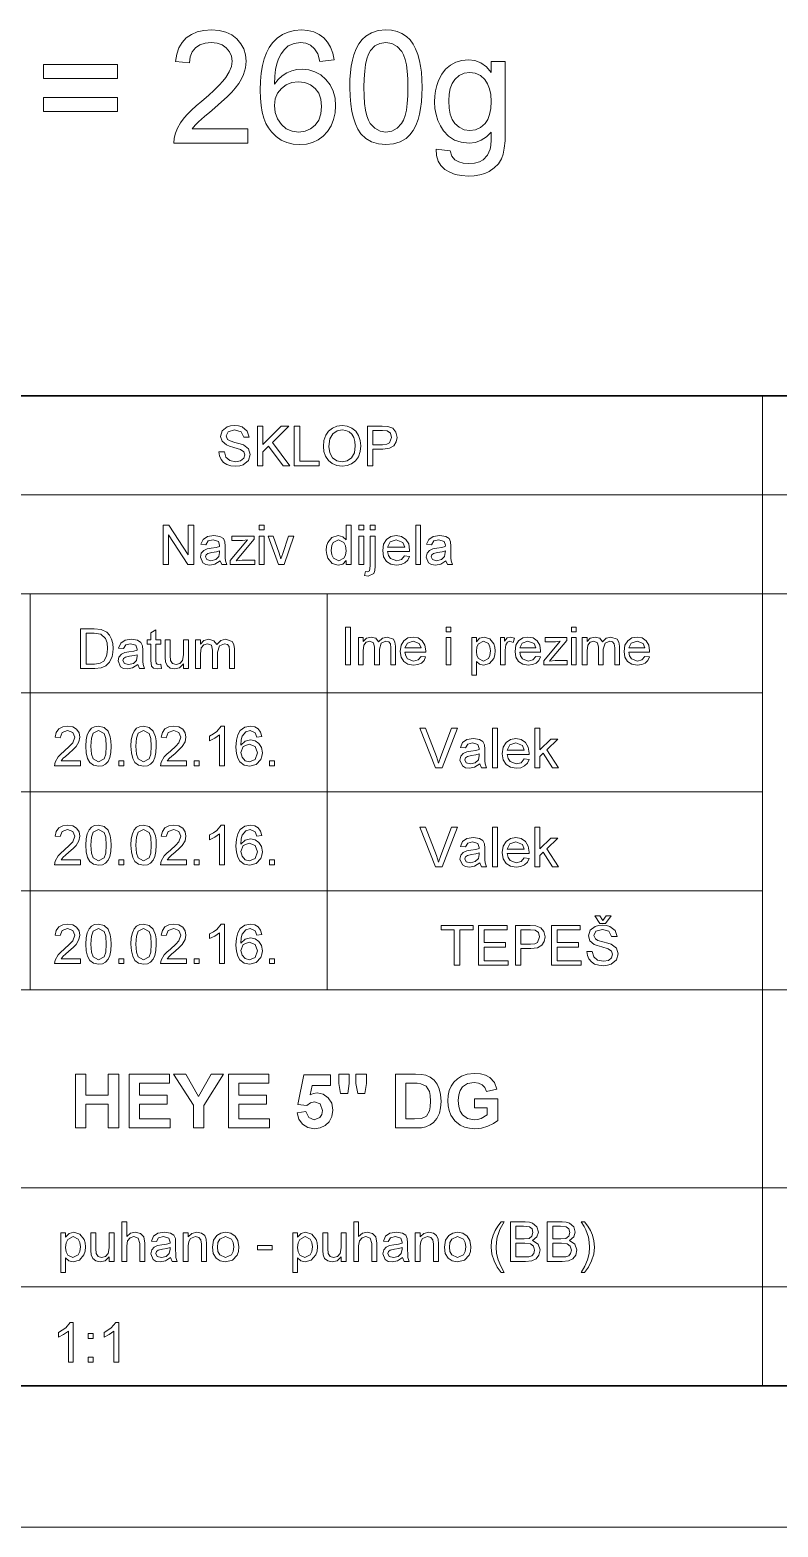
# Model space of a CAD drawing. Extents: x 0 to 297, y 0 to 420.
# Drawn here: x 234.7 to 261.2, y 0 to 52.9 of the extents above; entities that cross this region are included whole.
import ezdxf

# ---------------------------------------------------------------- set-up
doc = ezdxf.new("R2010")
doc.units = 0

msp = doc.modelspace()

# ---------------------------------------------------------------- linework, layer by layer
at = {"color": 7, "lineweight": 30}
for p, q in [((142.421, 40), (292, 40)), ((20, 5), (292, 5))]:
    msp.add_line(p, q, dxfattribs=at)
at = {"color": 7, "lineweight": 13}
for p, q in [((260.611, 40), (260.611, 5)), ((142.421, 36.5), (292, 36.5)), ((292, 33), (142.421, 33)), ((142.421, 29.5), (260.611, 29.5)), ((142.421, 26), (260.611, 26)), ((142.421, 22.5), (260.611, 22.5)), ((142.421, 19), (292, 19)), ((142.421, 12), (292, 12)), ((142.421, 8.5), (292, 8.5)), ((0, 0), (297, 0))]:
    msp.add_line(p, q, dxfattribs=at)
at = {"color": 7, "lineweight": 13, "ltscale": 0.35}
for p, q in [((234.711, 33), (234.711, 19)), ((245.211, 33), (245.211, 19))]:
    msp.add_line(p, q, dxfattribs=at)
at = {"color": 7, "lineweight": 13}
for points in [[(242.403, 49.444), (242.403, 48.944), (239.792, 48.944), (239.803, 49.122), (239.847, 49.294), (239.923, 49.476), (240.025, 49.656), (240.153, 49.832), (240.271, 49.967), (240.414, 50.11), (240.583, 50.261), (240.776, 50.421), (241.015, 50.63), (241.22, 50.818), (241.391, 50.987), (241.529, 51.136), (241.632, 51.265), (241.752, 51.461), (241.824, 51.653), (241.848, 51.841), (241.825, 52.016), (241.757, 52.172), (241.644, 52.309), (241.494, 52.415), (241.317, 52.478), (241.112, 52.499), (240.897, 52.478), (240.712, 52.414), (240.558, 52.308), (240.442, 52.164), (240.372, 51.987), (240.348, 51.777), (239.848, 51.833), (239.891, 52.088), (239.969, 52.311), (240.082, 52.501), (240.231, 52.66), (240.411, 52.784), (240.62, 52.873), (240.857, 52.926), (241.123, 52.944), (241.391, 52.924), (241.63, 52.864), (241.839, 52.765), (242.018, 52.626), (242.162, 52.458), (242.265, 52.27), (242.327, 52.064), (242.348, 51.839), (242.325, 51.602), (242.258, 51.37), (242.185, 51.213), (242.086, 51.051), (241.961, 50.884), (241.839, 50.745), (241.678, 50.584), (241.481, 50.4), (241.245, 50.193), (241.046, 50.027), (240.883, 49.89), (240.758, 49.782), (240.671, 49.703), (240.545, 49.574), (240.444, 49.444)], [(245.459, 51.888), (244.959, 51.833), (244.879, 52.097), (244.771, 52.277), (244.626, 52.401), (244.461, 52.475), (244.275, 52.499), (244.045, 52.469), (243.83, 52.378), (243.7, 52.257), (243.586, 52.104), (243.488, 51.919), (243.429, 51.751), (243.385, 51.546), (243.358, 51.304), (243.348, 51.026), (243.476, 51.19), (243.621, 51.323), (243.784, 51.425), (243.959, 51.497), (244.139, 51.54), (244.325, 51.555), (244.563, 51.532), (244.783, 51.464), (244.984, 51.351), (245.167, 51.193), (245.319, 50.999), (245.427, 50.778), (245.493, 50.531), (245.514, 50.257), (245.496, 50.012), (245.441, 49.778), (245.35, 49.557), (245.227, 49.358), (245.077, 49.192), (244.9, 49.061), (244.7, 48.965), (244.483, 48.907), (244.249, 48.888), (244.011, 48.906), (243.79, 48.96), (243.588, 49.05), (243.404, 49.175), (243.239, 49.337), (243.135, 49.477), (243.047, 49.64), (242.975, 49.828), (242.919, 50.039), (242.879, 50.274), (242.856, 50.532), (242.848, 50.814), (242.856, 51.131), (242.883, 51.421), (242.927, 51.686), (242.99, 51.925), (243.069, 52.139), (243.167, 52.327), (243.282, 52.489), (243.445, 52.653), (243.629, 52.78), (243.833, 52.871), (244.059, 52.926), (244.306, 52.944), (244.535, 52.926), (244.742, 52.874), (244.927, 52.786), (245.091, 52.663), (245.229, 52.51), (245.336, 52.329), (245.413, 52.122)], [(246.014, 50.914), (246.02, 51.186), (246.037, 51.436), (246.066, 51.666), (246.106, 51.875), (246.157, 52.062), (246.238, 52.27), (246.335, 52.449), (246.45, 52.601), (246.582, 52.725), (246.786, 52.846), (247.023, 52.919), (247.292, 52.944), (247.495, 52.93), (247.684, 52.887), (247.859, 52.815), (248.015, 52.717), (248.146, 52.593), (248.253, 52.444), (248.341, 52.271), (248.417, 52.074), (248.482, 51.854), (248.52, 51.664), (248.548, 51.445), (248.564, 51.195), (248.57, 50.914), (248.564, 50.645), (248.547, 50.396), (248.519, 50.168), (248.479, 49.96), (248.428, 49.772), (248.349, 49.565), (248.252, 49.385), (248.137, 49.233), (248.005, 49.109), (247.8, 48.986), (247.563, 48.913), (247.292, 48.888), (247.024, 48.912), (246.786, 48.984), (246.579, 49.104), (246.402, 49.272), (246.299, 49.434), (246.212, 49.62), (246.141, 49.83), (246.085, 50.065), (246.046, 50.324), (246.022, 50.607)], [(246.514, 50.916), (246.52, 50.608), (246.539, 50.338), (246.57, 50.106), (246.614, 49.911), (246.67, 49.754), (246.739, 49.634), (246.9, 49.467), (247.084, 49.366), (247.292, 49.333), (247.5, 49.366), (247.684, 49.467), (247.845, 49.636), (247.914, 49.755), (247.97, 49.913), (248.014, 50.107), (248.045, 50.339), (248.064, 50.609), (248.07, 50.916), (248.064, 51.217), (248.046, 51.481), (248.015, 51.711), (247.973, 51.904), (247.919, 52.063), (247.852, 52.185), (247.693, 52.36), (247.504, 52.464), (247.287, 52.499), (247.081, 52.469), (246.901, 52.376), (246.747, 52.222), (246.676, 52.088), (246.618, 51.92), (246.572, 51.719), (246.54, 51.484), (246.521, 51.217)], [(249.07, 48.722), (249.57, 48.666), (249.625, 48.481), (249.732, 48.354), (249.866, 48.28), (250.028, 48.236), (250.22, 48.222), (250.425, 48.236), (250.597, 48.28), (250.734, 48.354), (250.886, 48.512), (250.98, 48.723), (251, 48.855), (251.012, 49.059), (251.014, 49.333), (250.848, 49.163), (250.662, 49.041), (250.457, 48.968), (250.233, 48.944), (249.959, 48.971), (249.717, 49.051), (249.509, 49.185), (249.333, 49.372), (249.218, 49.55), (249.129, 49.742), (249.065, 49.948), (249.027, 50.167), (249.014, 50.4), (249.023, 50.602), (249.05, 50.796), (249.095, 50.982), (249.157, 51.16), (249.267, 51.375), (249.405, 51.554), (249.572, 51.699), (249.763, 51.804), (249.975, 51.867), (250.209, 51.888), (250.442, 51.86), (250.654, 51.777), (250.845, 51.638), (251.014, 51.444), (251.014, 51.833), (251.514, 51.833), (251.514, 49.339), (251.506, 49.027), (251.48, 48.763), (251.437, 48.549), (251.377, 48.384), (251.268, 48.21), (251.123, 48.062), (250.943, 47.94), (250.785, 47.869), (250.611, 47.818), (250.419, 47.787), (250.21, 47.777), (249.965, 47.792), (249.744, 47.836), (249.548, 47.909), (249.377, 48.012), (249.238, 48.145), (249.141, 48.307), (249.085, 48.5)], [(237.792, 51.222), (235.181, 51.222), (235.181, 51.722), (237.792, 51.722)], [(249.514, 50.434), (249.528, 50.18), (249.568, 49.963), (249.634, 49.782), (249.728, 49.639), (249.882, 49.5), (250.061, 49.416), (250.263, 49.388), (250.464, 49.416), (250.643, 49.499), (250.798, 49.637), (250.893, 49.78), (250.96, 49.957), (251.001, 50.17), (251.014, 50.419), (251, 50.657), (250.959, 50.865), (250.889, 51.041), (250.792, 51.186), (250.633, 51.329), (250.454, 51.415), (250.256, 51.444), (250.06, 51.416), (249.885, 51.331), (249.73, 51.189), (249.636, 51.047), (249.568, 50.873), (249.528, 50.669)], [(243.348, 50.268), (243.376, 50.026), (243.462, 49.795), (243.595, 49.596), (243.767, 49.451), (243.973, 49.362), (244.211, 49.333), (244.434, 49.36), (244.628, 49.441), (244.791, 49.577), (244.915, 49.759), (244.989, 49.981), (245.014, 50.242), (244.99, 50.492), (244.916, 50.704), (244.794, 50.878), (244.629, 51.007), (244.428, 51.085), (244.191, 51.11), (243.968, 51.085), (243.769, 51.007), (243.593, 50.878), (243.457, 50.707), (243.375, 50.504)], [(237.792, 50.055), (235.181, 50.055), (235.181, 50.555), (237.792, 50.555)], [(241.386, 38.02), (241.58, 38.02), (241.635, 37.833), (241.768, 37.715), (241.971, 37.67), (242.148, 37.704), (242.262, 37.798), (242.3, 37.919), (242.264, 38.029), (242.145, 38.109), (241.911, 38.178), (241.755, 38.223), (241.65, 38.266), (241.495, 38.396), (241.444, 38.569), (241.504, 38.767), (241.678, 38.906), (241.799, 38.942), (241.933, 38.953), (242.079, 38.941), (242.206, 38.904), (242.387, 38.76), (242.455, 38.545), (242.261, 38.545), (242.17, 38.734), (241.941, 38.798), (241.711, 38.736), (241.639, 38.586), (241.69, 38.461), (241.78, 38.411), (241.952, 38.36), (242.133, 38.312), (242.25, 38.271), (242.435, 38.129), (242.494, 37.931), (242.431, 37.722), (242.248, 37.569), (242.121, 37.528), (241.98, 37.515), (241.806, 37.529), (241.663, 37.574), (241.549, 37.648), (241.463, 37.751), (241.407, 37.878)], [(242.747, 37.534), (242.747, 38.934), (242.942, 38.934), (242.942, 38.286), (243.59, 38.934), (243.855, 38.934), (243.278, 38.357), (243.894, 37.534), (243.656, 37.534), (243.143, 38.221), (242.942, 38.02), (242.942, 37.534)], [(244.05, 37.534), (244.05, 38.934), (244.244, 38.934), (244.244, 37.69), (244.925, 37.69), (244.925, 37.534)], [(245.08, 38.215), (245.101, 38.43), (245.163, 38.61), (245.265, 38.758), (245.4, 38.866), (245.56, 38.932), (245.742, 38.953), (245.924, 38.93), (246.088, 38.861), (246.223, 38.751), (246.322, 38.605), (246.382, 38.429), (246.403, 38.232), (246.381, 38.031), (246.318, 37.853), (246.215, 37.706), (246.077, 37.6), (245.916, 37.536), (245.742, 37.515), (245.557, 37.538), (245.392, 37.609), (245.257, 37.721), (245.16, 37.868), (245.1, 38.037)], [(245.275, 38.213), (245.308, 37.987), (245.408, 37.815), (245.557, 37.706), (245.741, 37.67), (245.926, 37.707), (246.076, 37.817), (246.175, 37.994), (246.208, 38.233), (246.194, 38.393), (246.152, 38.531), (246.082, 38.644), (245.987, 38.728), (245.872, 38.78), (245.743, 38.798), (245.565, 38.764), (245.413, 38.663), (245.309, 38.483)], [(246.636, 37.534), (246.636, 38.934), (247.155, 38.934), (247.364, 38.921), (247.534, 38.856), (247.644, 38.724), (247.686, 38.536), (247.658, 38.374), (247.576, 38.239), (247.421, 38.148), (247.178, 38.117), (246.83, 38.117), (246.83, 37.534)], [(246.83, 38.273), (247.176, 38.273), (247.323, 38.29), (247.42, 38.34), (247.492, 38.53), (247.449, 38.682), (247.337, 38.766), (247.173, 38.778), (246.83, 38.778)], [(239.407, 34.035), (239.407, 35.435), (239.613, 35.435), (240.302, 34.377), (240.302, 35.435), (240.496, 35.435), (240.496, 34.035), (240.29, 34.035), (239.602, 35.092), (239.602, 34.035)], [(241.43, 34.171), (241.246, 34.05), (241.063, 34.015), (240.921, 34.035), (240.816, 34.096), (240.73, 34.303), (240.762, 34.438), (240.848, 34.536), (240.967, 34.592), (241.114, 34.618), (241.288, 34.645), (241.409, 34.676), (241.41, 34.718), (241.364, 34.856), (241.177, 34.91), (241.006, 34.871), (240.924, 34.735), (240.749, 34.754), (240.825, 34.928), (240.978, 35.03), (241.21, 35.065), (241.422, 35.034), (241.542, 34.957), (241.596, 34.839), (241.605, 34.685), (241.605, 34.468), (241.608, 34.28), (241.616, 34.17), (241.663, 34.035), (241.488, 34.035)], [(241.78, 34.035), (241.78, 34.181), (242.394, 34.91), (242.217, 34.89), (241.838, 34.89), (241.838, 35.046), (242.635, 35.046), (242.635, 34.93), (242.095, 34.29), (241.995, 34.171), (242.203, 34.19), (242.655, 34.19), (242.655, 34.035)], [(242.81, 35.26), (242.81, 35.435), (242.985, 35.435), (242.985, 35.26)], [(242.81, 34.035), (242.81, 35.046), (242.985, 35.046), (242.985, 34.035)], [(243.488, 34.035), (243.121, 35.046), (243.307, 35.046), (243.514, 34.44), (243.578, 34.236), (243.641, 34.429), (243.85, 35.046), (244.035, 35.046), (243.693, 34.035)], [(245.882, 34.035), (245.882, 34.181), (245.766, 34.057), (245.607, 34.015), (245.39, 34.081), (245.237, 34.266), (245.196, 34.394), (245.182, 34.539), (245.195, 34.683), (245.232, 34.812), (245.382, 35), (245.606, 35.065), (245.767, 35.023), (245.882, 34.913), (245.882, 35.435), (246.057, 35.435), (246.057, 34.035)], [(246.33, 35.26), (246.33, 35.435), (246.505, 35.435), (246.505, 35.26)], [(246.33, 34.035), (246.33, 35.046), (246.505, 35.046), (246.505, 34.035)], [(246.532, 33.645), (246.564, 33.795), (246.64, 33.782), (246.714, 33.816), (246.738, 33.989), (246.738, 35.046), (246.913, 35.046), (246.913, 33.981), (246.901, 33.823), (246.865, 33.721), (246.664, 33.626)], [(246.738, 35.26), (246.738, 35.435), (246.913, 35.435), (246.913, 35.26)], [(247.953, 34.346), (248.125, 34.326), (248.063, 34.195), (247.966, 34.097), (247.834, 34.036), (247.67, 34.015), (247.467, 34.049), (247.31, 34.151), (247.211, 34.314), (247.177, 34.532), (247.211, 34.757), (247.312, 34.925), (247.466, 35.03), (247.66, 35.065), (247.848, 35.031), (247.999, 34.929), (248.097, 34.765), (248.13, 34.546), (248.129, 34.501), (247.352, 34.501), (247.382, 34.36), (247.451, 34.256), (247.673, 34.171), (247.842, 34.213)], [(248.344, 34.035), (248.344, 35.435), (248.519, 35.435), (248.519, 34.035)], [(249.413, 34.171), (249.23, 34.05), (249.047, 34.015), (248.905, 34.035), (248.8, 34.096), (248.713, 34.303), (248.746, 34.438), (248.832, 34.536), (248.951, 34.592), (249.098, 34.618), (249.272, 34.645), (249.393, 34.676), (249.394, 34.718), (249.347, 34.856), (249.161, 34.91), (248.989, 34.871), (248.908, 34.735), (248.733, 34.754), (248.809, 34.928), (248.962, 35.03), (249.193, 35.065), (249.406, 35.034), (249.526, 34.957), (249.58, 34.839), (249.588, 34.685), (249.588, 34.468), (249.591, 34.28), (249.6, 34.17), (249.647, 34.035), (249.472, 34.035)], [(241.41, 34.521), (241.297, 34.49), (241.139, 34.464), (240.993, 34.433), (240.928, 34.384), (240.905, 34.312), (240.955, 34.211), (241.102, 34.171), (241.273, 34.212), (241.383, 34.319), (241.409, 34.466)], [(245.357, 34.54), (245.377, 34.378), (245.436, 34.263), (245.623, 34.171), (245.807, 34.258), (245.863, 34.369), (245.882, 34.526), (245.863, 34.698), (245.805, 34.817), (245.615, 34.91), (245.431, 34.821), (245.376, 34.706)], [(247.352, 34.657), (247.955, 34.657), (247.886, 34.823), (247.659, 34.91), (247.447, 34.841)], [(249.394, 34.521), (249.281, 34.49), (249.122, 34.464), (248.977, 34.433), (248.911, 34.384), (248.888, 34.312), (248.939, 34.211), (249.086, 34.171), (249.257, 34.212), (249.366, 34.319), (249.393, 34.466)], [(245.859, 30.497), (245.859, 31.826), (246.044, 31.826), (246.044, 30.497)], [(249.422, 31.66), (249.422, 31.826), (249.588, 31.826), (249.588, 31.66)], [(253.852, 31.66), (253.852, 31.826), (254.018, 31.826), (254.018, 31.66)], [(236.493, 30.364), (236.493, 31.764), (236.971, 31.764), (237.218, 31.744), (237.422, 31.644), (237.518, 31.537), (237.586, 31.405), (237.627, 31.249), (237.641, 31.072), (237.631, 30.922), (237.604, 30.789), (237.509, 30.585), (237.383, 30.458), (237.217, 30.388), (236.994, 30.364)], [(236.688, 30.52), (236.978, 30.52), (237.189, 30.546), (237.311, 30.62), (237.41, 30.8), (237.437, 30.926), (237.446, 31.075), (237.429, 31.273), (237.376, 31.419), (237.206, 31.58), (236.973, 31.609), (236.688, 31.609)], [(238.516, 30.5), (238.332, 30.38), (238.149, 30.345), (238.007, 30.365), (237.902, 30.426), (237.816, 30.633), (237.848, 30.768), (237.934, 30.866), (238.053, 30.922), (238.2, 30.947), (238.374, 30.974), (238.495, 31.006), (238.496, 31.048), (238.45, 31.185), (238.263, 31.239), (238.092, 31.201), (238.01, 31.064), (237.835, 31.084), (237.911, 31.257), (238.064, 31.359), (238.296, 31.395), (238.508, 31.364), (238.628, 31.286), (238.682, 31.168), (238.691, 31.015), (238.691, 30.798), (238.693, 30.61), (238.702, 30.5), (238.749, 30.364), (238.574, 30.364)], [(239.332, 30.511), (239.352, 30.36), (239.222, 30.345), (239.076, 30.374), (239.003, 30.45), (238.982, 30.649), (238.982, 31.22), (238.846, 31.22), (238.846, 31.375), (238.982, 31.375), (238.982, 31.625), (239.157, 31.728), (239.157, 31.375), (239.332, 31.375), (239.332, 31.22), (239.157, 31.22), (239.157, 30.638), (239.166, 30.545), (239.196, 30.513), (239.256, 30.5)], [(240.129, 30.364), (240.129, 30.524), (239.995, 30.39), (239.82, 30.345), (239.66, 30.379), (239.549, 30.465), (239.498, 30.592), (239.488, 30.751), (239.488, 31.375), (239.663, 31.375), (239.663, 30.822), (239.673, 30.643), (239.74, 30.539), (239.867, 30.5), (240.008, 30.54), (240.102, 30.646), (240.129, 30.841), (240.129, 31.375), (240.304, 31.375), (240.304, 30.364)], [(240.557, 30.364), (240.557, 31.375), (240.732, 31.375), (240.732, 31.223), (240.855, 31.348), (241.03, 31.395), (241.209, 31.346), (241.308, 31.211), (241.447, 31.349), (241.623, 31.395), (241.856, 31.312), (241.917, 31.206), (241.938, 31.056), (241.938, 30.364), (241.763, 30.364), (241.763, 30.994), (241.746, 31.14), (241.686, 31.212), (241.583, 31.239), (241.406, 31.169), (241.335, 30.945), (241.335, 30.364), (241.16, 30.364), (241.16, 31.014), (241.118, 31.183), (240.982, 31.239), (240.848, 31.202), (240.76, 31.092), (240.732, 30.883), (240.732, 30.364)], [(246.321, 30.497), (246.321, 31.457), (246.487, 31.457), (246.487, 31.312), (246.604, 31.431), (246.769, 31.475), (246.94, 31.429), (247.033, 31.301), (247.165, 31.432), (247.332, 31.475), (247.554, 31.396), (247.612, 31.296), (247.631, 31.154), (247.631, 30.497), (247.465, 30.497), (247.465, 31.095), (247.449, 31.233), (247.392, 31.302), (247.294, 31.328), (247.126, 31.261), (247.059, 31.048), (247.059, 30.497), (246.893, 30.497), (246.893, 31.113), (246.853, 31.274), (246.723, 31.328), (246.597, 31.292), (246.513, 31.187), (246.487, 30.989), (246.487, 30.497)], [(248.534, 30.792), (248.697, 30.774), (248.639, 30.649), (248.546, 30.556), (248.421, 30.498), (248.265, 30.479), (248.072, 30.511), (247.923, 30.607), (247.829, 30.762), (247.797, 30.969), (247.829, 31.182), (247.925, 31.342), (248.071, 31.442), (248.256, 31.475), (248.434, 31.443), (248.577, 31.346), (248.671, 31.191), (248.702, 30.983), (248.701, 30.94), (247.963, 30.94), (247.992, 30.806), (248.057, 30.707), (248.268, 30.626), (248.428, 30.666)], [(247.963, 31.088), (248.536, 31.088), (248.47, 31.246), (248.255, 31.328), (248.054, 31.262)], [(249.422, 30.497), (249.422, 31.457), (249.588, 31.457), (249.588, 30.497)], [(250.326, 30.128), (250.326, 31.457), (250.492, 31.457), (250.492, 31.31), (250.607, 31.434), (250.762, 31.475), (250.973, 31.412), (251.11, 31.235), (251.145, 31.115), (251.157, 30.984), (251.144, 30.845), (251.104, 30.72), (250.952, 30.541), (250.742, 30.479), (250.597, 30.516), (250.492, 30.612), (250.492, 30.128)], [(250.492, 30.969), (250.51, 30.817), (250.564, 30.71), (250.738, 30.626), (250.916, 30.713), (250.972, 30.823), (250.991, 30.981), (250.972, 31.133), (250.918, 31.241), (250.745, 31.328), (250.569, 31.236), (250.511, 31.123)], [(251.341, 30.497), (251.341, 31.457), (251.489, 31.457), (251.489, 31.328), (251.586, 31.447), (251.683, 31.475), (251.84, 31.43), (251.787, 31.281), (251.677, 31.328), (251.589, 31.295), (251.533, 31.204), (251.507, 31.01), (251.507, 30.497)], [(252.594, 30.792), (252.757, 30.774), (252.699, 30.649), (252.607, 30.556), (252.481, 30.498), (252.326, 30.479), (252.133, 30.511), (251.984, 30.607), (251.89, 30.762), (251.858, 30.969), (251.89, 31.182), (251.986, 31.342), (252.132, 31.442), (252.316, 31.475), (252.495, 31.443), (252.638, 31.346), (252.731, 31.191), (252.763, 30.983), (252.762, 30.94), (252.024, 30.94), (252.052, 30.806), (252.118, 30.707), (252.329, 30.626), (252.489, 30.666)], [(252.024, 31.088), (252.596, 31.088), (252.531, 31.246), (252.316, 31.328), (252.114, 31.262)], [(252.873, 30.497), (252.873, 30.636), (253.457, 31.328), (253.288, 31.309), (252.929, 31.309), (252.929, 31.457), (253.685, 31.457), (253.685, 31.347), (253.173, 30.739), (253.077, 30.626), (253.276, 30.645), (253.704, 30.645), (253.704, 30.497)], [(253.852, 30.497), (253.852, 31.457), (254.018, 31.457), (254.018, 30.497)], [(254.239, 30.497), (254.239, 31.457), (254.405, 31.457), (254.405, 31.312), (254.522, 31.431), (254.688, 31.475), (254.858, 31.429), (254.952, 31.301), (255.084, 31.432), (255.251, 31.475), (255.472, 31.396), (255.53, 31.296), (255.55, 31.154), (255.55, 30.497), (255.384, 30.497), (255.384, 31.095), (255.368, 31.233), (255.31, 31.302), (255.213, 31.328), (255.044, 31.261), (254.978, 31.048), (254.978, 30.497), (254.811, 30.497), (254.811, 31.113), (254.772, 31.274), (254.642, 31.328), (254.516, 31.292), (254.431, 31.187), (254.405, 30.989), (254.405, 30.497)], [(256.452, 30.792), (256.615, 30.774), (256.557, 30.649), (256.464, 30.556), (256.339, 30.498), (256.183, 30.479), (255.99, 30.511), (255.842, 30.607), (255.747, 30.762), (255.716, 30.969), (255.748, 31.182), (255.843, 31.342), (255.99, 31.442), (256.174, 31.475), (256.353, 31.443), (256.496, 31.346), (256.589, 31.191), (256.62, 30.983), (256.619, 30.94), (255.882, 30.94), (255.91, 30.806), (255.976, 30.707), (256.187, 30.626), (256.347, 30.666)], [(255.882, 31.088), (256.454, 31.088), (256.388, 31.246), (256.173, 31.328), (255.972, 31.262)], [(238.496, 30.85), (238.383, 30.819), (238.225, 30.793), (238.079, 30.763), (238.014, 30.714), (237.991, 30.642), (238.041, 30.541), (238.188, 30.5), (238.359, 30.542), (238.468, 30.648), (238.495, 30.796)], [(236.485, 27.099), (236.485, 26.924), (235.571, 26.924), (235.59, 27.046), (235.697, 27.234), (235.789, 27.332), (235.915, 27.441), (236.102, 27.61), (236.215, 27.736), (236.29, 27.937), (236.219, 28.101), (236.033, 28.168), (235.839, 28.101), (235.765, 27.915), (235.59, 27.935), (235.633, 28.102), (235.724, 28.224), (235.861, 28.299), (236.037, 28.324), (236.214, 28.296), (236.35, 28.212), (236.436, 28.088), (236.465, 27.937), (236.434, 27.773), (236.33, 27.603), (236.231, 27.497), (236.079, 27.361), (235.953, 27.255), (235.878, 27.189), (235.799, 27.099)], [(236.679, 27.613), (236.692, 27.837), (236.729, 28.015), (236.792, 28.151), (236.878, 28.247), (236.989, 28.304), (237.126, 28.324), (237.325, 28.279), (237.463, 28.149), (237.543, 27.942), (237.566, 27.799), (237.574, 27.613), (237.561, 27.391), (237.524, 27.214), (237.462, 27.078), (237.376, 26.981), (237.264, 26.923), (237.126, 26.904), (236.949, 26.938), (236.815, 27.038), (236.74, 27.184), (236.694, 27.375)], [(236.854, 27.614), (236.874, 27.33), (236.933, 27.165), (237.126, 27.06), (237.32, 27.166), (237.379, 27.331), (237.399, 27.614), (237.38, 27.892), (237.322, 28.058), (237.125, 28.168), (236.936, 28.071), (236.875, 27.895)], [(238.274, 27.613), (238.286, 27.837), (238.324, 28.015), (238.386, 28.151), (238.472, 28.247), (238.584, 28.304), (238.721, 28.324), (238.919, 28.279), (239.057, 28.149), (239.137, 27.942), (239.16, 27.799), (239.168, 27.613), (239.156, 27.391), (239.119, 27.214), (239.057, 27.078), (238.97, 26.981), (238.859, 26.923), (238.721, 26.904), (238.544, 26.938), (238.409, 27.038), (238.334, 27.184), (238.289, 27.375)], [(238.449, 27.614), (238.468, 27.33), (238.527, 27.165), (238.721, 27.06), (238.915, 27.166), (238.973, 27.331), (238.993, 27.614), (238.974, 27.892), (238.917, 28.058), (238.719, 28.168), (238.53, 28.071), (238.469, 27.895)], [(240.237, 27.099), (240.237, 26.924), (239.324, 26.924), (239.343, 27.046), (239.45, 27.234), (239.541, 27.332), (239.668, 27.441), (239.855, 27.61), (239.968, 27.736), (240.043, 27.937), (239.972, 28.101), (239.786, 28.168), (239.592, 28.101), (239.518, 27.915), (239.343, 27.935), (239.386, 28.102), (239.477, 28.224), (239.613, 28.299), (239.789, 28.324), (239.967, 28.296), (240.103, 28.212), (240.189, 28.088), (240.218, 27.937), (240.187, 27.773), (240.083, 27.603), (239.984, 27.497), (239.832, 27.361), (239.706, 27.255), (239.631, 27.189), (239.552, 27.099)], [(241.579, 26.924), (241.404, 26.924), (241.404, 28.015), (241.238, 27.897), (241.054, 27.808), (241.054, 27.974), (241.192, 28.048), (241.311, 28.137), (241.466, 28.324), (241.579, 28.324)], [(242.901, 27.954), (242.726, 27.935), (242.661, 28.09), (242.487, 28.168), (242.331, 28.125), (242.212, 27.965), (242.176, 27.834), (242.162, 27.652), (242.315, 27.792), (242.505, 27.837), (242.665, 27.806), (242.799, 27.711), (242.89, 27.566), (242.921, 27.383), (242.906, 27.256), (242.863, 27.138), (242.706, 26.964), (242.478, 26.904), (242.281, 26.943), (242.124, 27.061), (242.048, 27.188), (242.003, 27.361), (241.987, 27.578), (242.004, 27.822), (242.055, 28.018), (242.14, 28.164), (242.296, 28.284), (242.498, 28.324), (242.65, 28.299), (242.773, 28.225), (242.859, 28.109)], [(249.051, 26.853), (248.488, 28.253), (248.696, 28.253), (249.076, 27.245), (249.153, 27.018), (249.229, 27.245), (249.61, 28.253), (249.819, 28.253), (249.277, 26.853)], [(251.058, 26.853), (251.058, 28.253), (251.233, 28.253), (251.233, 26.853)], [(252.556, 26.853), (252.556, 28.253), (252.731, 28.253), (252.731, 27.481), (253.128, 27.864), (253.372, 27.864), (252.981, 27.487), (253.392, 26.853), (253.187, 26.853), (252.855, 27.365), (252.731, 27.246), (252.731, 26.853)], [(242.162, 27.387), (242.202, 27.221), (242.309, 27.101), (242.465, 27.06), (242.668, 27.145), (242.746, 27.378), (242.669, 27.6), (242.458, 27.682), (242.248, 27.6)], [(250.611, 26.989), (250.427, 26.869), (250.245, 26.834), (250.103, 26.854), (249.998, 26.915), (249.911, 27.122), (249.944, 27.257), (250.029, 27.354), (250.148, 27.411), (250.295, 27.436), (250.469, 27.463), (250.591, 27.495), (250.592, 27.536), (250.545, 27.674), (250.358, 27.728), (250.187, 27.689), (250.106, 27.553), (249.931, 27.572), (250.006, 27.746), (250.159, 27.848), (250.391, 27.884), (250.603, 27.853), (250.724, 27.775), (250.778, 27.657), (250.786, 27.504), (250.786, 27.287), (250.789, 27.098), (250.798, 26.989), (250.844, 26.853), (250.669, 26.853)], [(252.184, 27.164), (252.356, 27.145), (252.295, 27.013), (252.197, 26.915), (252.065, 26.854), (251.901, 26.834), (251.698, 26.868), (251.541, 26.969), (251.442, 27.132), (251.408, 27.35), (251.442, 27.575), (251.543, 27.744), (251.697, 27.849), (251.891, 27.884), (252.079, 27.85), (252.23, 27.747), (252.328, 27.584), (252.361, 27.365), (252.36, 27.32), (251.583, 27.32), (251.613, 27.178), (251.682, 27.074), (251.904, 26.989), (252.073, 27.031)], [(251.583, 27.475), (252.186, 27.475), (252.117, 27.642), (251.89, 27.728), (251.678, 27.659)], [(237.846, 26.924), (237.846, 27.099), (238.021, 27.099), (238.021, 26.924)], [(240.51, 26.924), (240.51, 27.099), (240.685, 27.099), (240.685, 26.924)], [(243.174, 26.924), (243.174, 27.099), (243.349, 27.099), (243.349, 26.924)], [(250.592, 27.339), (250.478, 27.308), (250.32, 27.282), (250.175, 27.252), (250.109, 27.202), (250.086, 27.13), (250.136, 27.03), (250.284, 26.989), (250.454, 27.031), (250.564, 27.137), (250.591, 27.285)], [(236.485, 23.599), (236.485, 23.424), (235.571, 23.424), (235.59, 23.546), (235.697, 23.734), (235.789, 23.832), (235.915, 23.941), (236.102, 24.11), (236.215, 24.236), (236.29, 24.437), (236.219, 24.601), (236.033, 24.668), (235.839, 24.601), (235.765, 24.415), (235.59, 24.435), (235.633, 24.602), (235.724, 24.724), (235.861, 24.799), (236.037, 24.824), (236.214, 24.796), (236.35, 24.712), (236.436, 24.588), (236.465, 24.437), (236.434, 24.273), (236.33, 24.103), (236.231, 23.997), (236.079, 23.861), (235.953, 23.755), (235.878, 23.689), (235.799, 23.599)], [(236.679, 24.113), (236.692, 24.337), (236.729, 24.515), (236.792, 24.651), (236.878, 24.747), (236.989, 24.804), (237.126, 24.824), (237.325, 24.779), (237.463, 24.649), (237.543, 24.442), (237.566, 24.299), (237.574, 24.113), (237.561, 23.891), (237.524, 23.714), (237.462, 23.578), (237.376, 23.481), (237.264, 23.423), (237.126, 23.404), (236.949, 23.438), (236.815, 23.538), (236.74, 23.684), (236.694, 23.875)], [(236.854, 24.114), (236.874, 23.83), (236.933, 23.665), (237.126, 23.56), (237.32, 23.666), (237.379, 23.831), (237.399, 24.114), (237.38, 24.392), (237.322, 24.558), (237.125, 24.668), (236.936, 24.571), (236.875, 24.395)], [(238.274, 24.113), (238.286, 24.337), (238.324, 24.515), (238.386, 24.651), (238.472, 24.747), (238.584, 24.804), (238.721, 24.824), (238.919, 24.779), (239.057, 24.649), (239.137, 24.442), (239.16, 24.299), (239.168, 24.113), (239.156, 23.891), (239.119, 23.714), (239.057, 23.578), (238.97, 23.481), (238.859, 23.423), (238.721, 23.404), (238.544, 23.438), (238.409, 23.538), (238.334, 23.684), (238.289, 23.875)], [(238.449, 24.114), (238.468, 23.83), (238.527, 23.665), (238.721, 23.56), (238.915, 23.666), (238.973, 23.831), (238.993, 24.114), (238.974, 24.392), (238.917, 24.558), (238.719, 24.668), (238.53, 24.571), (238.469, 24.395)], [(240.237, 23.599), (240.237, 23.424), (239.324, 23.424), (239.343, 23.546), (239.45, 23.734), (239.541, 23.832), (239.668, 23.941), (239.855, 24.11), (239.968, 24.236), (240.043, 24.437), (239.972, 24.601), (239.786, 24.668), (239.592, 24.601), (239.518, 24.415), (239.343, 24.435), (239.386, 24.602), (239.477, 24.724), (239.613, 24.799), (239.789, 24.824), (239.967, 24.796), (240.103, 24.712), (240.189, 24.588), (240.218, 24.437), (240.187, 24.273), (240.083, 24.103), (239.984, 23.997), (239.832, 23.861), (239.706, 23.755), (239.631, 23.689), (239.552, 23.599)], [(241.579, 23.424), (241.404, 23.424), (241.404, 24.515), (241.238, 24.397), (241.054, 24.308), (241.054, 24.474), (241.192, 24.548), (241.311, 24.637), (241.466, 24.824), (241.579, 24.824)], [(242.901, 24.454), (242.726, 24.435), (242.661, 24.59), (242.487, 24.668), (242.331, 24.625), (242.212, 24.465), (242.176, 24.334), (242.162, 24.152), (242.315, 24.292), (242.505, 24.337), (242.665, 24.306), (242.799, 24.211), (242.89, 24.066), (242.921, 23.883), (242.906, 23.756), (242.863, 23.638), (242.706, 23.464), (242.478, 23.404), (242.281, 23.443), (242.124, 23.561), (242.048, 23.688), (242.003, 23.861), (241.987, 24.078), (242.004, 24.322), (242.055, 24.518), (242.14, 24.664), (242.296, 24.784), (242.498, 24.824), (242.65, 24.799), (242.773, 24.725), (242.859, 24.609)], [(249.051, 23.353), (248.488, 24.753), (248.696, 24.753), (249.076, 23.745), (249.153, 23.518), (249.229, 23.745), (249.61, 24.753), (249.819, 24.753), (249.277, 23.353)], [(250.611, 23.489), (250.427, 23.369), (250.245, 23.334), (250.103, 23.354), (249.998, 23.415), (249.911, 23.622), (249.944, 23.757), (250.029, 23.854), (250.148, 23.911), (250.295, 23.936), (250.469, 23.963), (250.591, 23.995), (250.592, 24.036), (250.545, 24.174), (250.358, 24.228), (250.187, 24.189), (250.106, 24.053), (249.931, 24.072), (250.006, 24.246), (250.159, 24.348), (250.391, 24.384), (250.603, 24.353), (250.724, 24.275), (250.778, 24.157), (250.786, 24.004), (250.786, 23.787), (250.789, 23.598), (250.798, 23.489), (250.844, 23.353), (250.669, 23.353)], [(251.058, 23.353), (251.058, 24.753), (251.233, 24.753), (251.233, 23.353)], [(252.184, 23.664), (252.356, 23.645), (252.295, 23.513), (252.197, 23.415), (252.065, 23.354), (251.901, 23.334), (251.698, 23.368), (251.541, 23.469), (251.442, 23.632), (251.408, 23.85), (251.442, 24.075), (251.543, 24.244), (251.697, 24.349), (251.891, 24.384), (252.079, 24.35), (252.23, 24.247), (252.328, 24.084), (252.361, 23.865), (252.36, 23.82), (251.583, 23.82), (251.613, 23.678), (251.682, 23.574), (251.904, 23.489), (252.073, 23.531)], [(252.556, 23.353), (252.556, 24.753), (252.731, 24.753), (252.731, 23.981), (253.128, 24.364), (253.372, 24.364), (252.981, 23.987), (253.392, 23.353), (253.187, 23.353), (252.855, 23.865), (252.731, 23.746), (252.731, 23.353)], [(242.162, 23.887), (242.202, 23.721), (242.309, 23.601), (242.465, 23.56), (242.668, 23.645), (242.746, 23.878), (242.669, 24.1), (242.458, 24.182), (242.248, 24.1)], [(250.592, 23.839), (250.478, 23.808), (250.32, 23.782), (250.175, 23.752), (250.109, 23.702), (250.086, 23.63), (250.136, 23.53), (250.284, 23.489), (250.454, 23.531), (250.564, 23.637), (250.591, 23.785)], [(251.583, 23.975), (252.186, 23.975), (252.117, 24.142), (251.89, 24.228), (251.678, 24.159)], [(237.846, 23.424), (237.846, 23.599), (238.021, 23.599), (238.021, 23.424)], [(240.51, 23.424), (240.51, 23.599), (240.685, 23.599), (240.685, 23.424)], [(243.174, 23.424), (243.174, 23.599), (243.349, 23.599), (243.349, 23.424)], [(236.485, 20.099), (236.485, 19.924), (235.571, 19.924), (235.59, 20.046), (235.697, 20.234), (235.789, 20.332), (235.915, 20.441), (236.102, 20.61), (236.215, 20.736), (236.29, 20.937), (236.219, 21.101), (236.033, 21.168), (235.839, 21.101), (235.765, 20.915), (235.59, 20.935), (235.633, 21.102), (235.724, 21.224), (235.861, 21.299), (236.037, 21.324), (236.214, 21.296), (236.35, 21.212), (236.436, 21.088), (236.465, 20.937), (236.434, 20.773), (236.33, 20.603), (236.231, 20.497), (236.079, 20.361), (235.953, 20.255), (235.878, 20.189), (235.799, 20.099)], [(236.679, 20.613), (236.692, 20.837), (236.729, 21.015), (236.792, 21.151), (236.878, 21.247), (236.989, 21.304), (237.126, 21.324), (237.325, 21.279), (237.463, 21.149), (237.543, 20.942), (237.566, 20.799), (237.574, 20.613), (237.561, 20.391), (237.524, 20.214), (237.462, 20.078), (237.376, 19.981), (237.264, 19.923), (237.126, 19.904), (236.949, 19.938), (236.815, 20.038), (236.74, 20.184), (236.694, 20.375)], [(238.274, 20.613), (238.286, 20.837), (238.324, 21.015), (238.386, 21.151), (238.472, 21.247), (238.584, 21.304), (238.721, 21.324), (238.919, 21.279), (239.057, 21.149), (239.137, 20.942), (239.16, 20.799), (239.168, 20.613), (239.156, 20.391), (239.119, 20.214), (239.057, 20.078), (238.97, 19.981), (238.859, 19.923), (238.721, 19.904), (238.544, 19.938), (238.409, 20.038), (238.334, 20.184), (238.289, 20.375)], [(240.237, 20.099), (240.237, 19.924), (239.324, 19.924), (239.343, 20.046), (239.45, 20.234), (239.541, 20.332), (239.668, 20.441), (239.855, 20.61), (239.968, 20.736), (240.043, 20.937), (239.972, 21.101), (239.786, 21.168), (239.592, 21.101), (239.518, 20.915), (239.343, 20.935), (239.386, 21.102), (239.477, 21.224), (239.613, 21.299), (239.789, 21.324), (239.967, 21.296), (240.103, 21.212), (240.189, 21.088), (240.218, 20.937), (240.187, 20.773), (240.083, 20.603), (239.984, 20.497), (239.832, 20.361), (239.706, 20.255), (239.631, 20.189), (239.552, 20.099)], [(241.579, 19.924), (241.404, 19.924), (241.404, 21.015), (241.238, 20.897), (241.054, 20.808), (241.054, 20.974), (241.192, 21.048), (241.311, 21.137), (241.466, 21.324), (241.579, 21.324)], [(242.901, 20.954), (242.726, 20.935), (242.661, 21.09), (242.487, 21.168), (242.331, 21.125), (242.212, 20.965), (242.176, 20.834), (242.162, 20.652), (242.315, 20.792), (242.505, 20.837), (242.665, 20.806), (242.799, 20.711), (242.89, 20.566), (242.921, 20.383), (242.906, 20.256), (242.863, 20.138), (242.706, 19.964), (242.478, 19.904), (242.281, 19.943), (242.124, 20.061), (242.048, 20.188), (242.003, 20.361), (241.987, 20.578), (242.004, 20.822), (242.055, 21.018), (242.14, 21.164), (242.296, 21.284), (242.498, 21.324), (242.65, 21.299), (242.773, 21.225), (242.859, 21.109)], [(249.711, 19.871), (249.711, 21.116), (249.245, 21.116), (249.245, 21.271), (250.373, 21.271), (250.373, 21.116), (249.906, 21.116), (249.906, 19.871)], [(250.567, 19.871), (250.567, 21.271), (251.578, 21.271), (251.578, 21.116), (250.761, 21.116), (250.761, 20.668), (251.52, 20.668), (251.52, 20.513), (250.761, 20.513), (250.761, 20.027), (251.617, 20.027), (251.617, 19.871)], [(251.87, 19.871), (251.87, 21.271), (252.389, 21.271), (252.598, 21.258), (252.768, 21.194), (252.878, 21.061), (252.92, 20.873), (252.892, 20.711), (252.81, 20.576), (252.655, 20.485), (252.412, 20.455), (252.064, 20.455), (252.064, 19.871)], [(253.153, 19.871), (253.153, 21.271), (254.164, 21.271), (254.164, 21.116), (253.348, 21.116), (253.348, 20.668), (254.106, 20.668), (254.106, 20.513), (253.348, 20.513), (253.348, 20.027), (254.203, 20.027), (254.203, 19.871)], [(254.398, 20.357), (254.592, 20.357), (254.647, 20.17), (254.78, 20.052), (254.983, 20.007), (255.16, 20.041), (255.274, 20.135), (255.311, 20.256), (255.275, 20.366), (255.157, 20.446), (254.923, 20.515), (254.767, 20.561), (254.662, 20.603), (254.507, 20.733), (254.456, 20.906), (254.516, 21.104), (254.69, 21.243), (254.811, 21.279), (254.945, 21.291), (255.09, 21.278), (255.217, 21.242), (255.399, 21.098), (255.467, 20.882), (255.273, 20.882), (255.182, 21.071), (254.952, 21.135), (254.722, 21.073), (254.65, 20.923), (254.701, 20.798), (254.792, 20.748), (254.964, 20.697), (255.144, 20.649), (255.262, 20.608), (255.446, 20.466), (255.506, 20.268), (255.442, 20.059), (255.259, 19.906), (255.133, 19.865), (254.991, 19.852), (254.818, 19.867), (254.674, 19.911), (254.561, 19.985), (254.474, 20.089), (254.419, 20.215)], [(254.961, 21.446), (255.088, 21.621), (255.263, 21.621), (255.059, 21.349), (254.864, 21.349), (254.679, 21.621), (254.854, 21.621)], [(236.854, 20.614), (236.874, 20.33), (236.933, 20.165), (237.126, 20.06), (237.32, 20.166), (237.379, 20.331), (237.399, 20.614), (237.38, 20.892), (237.322, 21.058), (237.125, 21.168), (236.936, 21.071), (236.875, 20.895)], [(238.449, 20.614), (238.468, 20.33), (238.527, 20.165), (238.721, 20.06), (238.915, 20.166), (238.973, 20.331), (238.993, 20.614), (238.974, 20.892), (238.917, 21.058), (238.719, 21.168), (238.53, 21.071), (238.469, 20.895)], [(242.162, 20.387), (242.202, 20.221), (242.309, 20.101), (242.465, 20.06), (242.668, 20.145), (242.746, 20.378), (242.669, 20.6), (242.458, 20.682), (242.248, 20.6)], [(252.064, 20.61), (252.41, 20.61), (252.556, 20.627), (252.653, 20.678), (252.725, 20.868), (252.683, 21.02), (252.571, 21.103), (252.406, 21.116), (252.064, 21.116)], [(237.846, 19.924), (237.846, 20.099), (238.021, 20.099), (238.021, 19.924)], [(240.51, 19.924), (240.51, 20.099), (240.685, 20.099), (240.685, 19.924)], [(243.174, 19.924), (243.174, 20.099), (243.349, 20.099), (243.349, 19.924)], [(236.31, 14.114), (236.31, 16.014), (236.68, 16.014), (236.68, 15.276), (237.471, 15.276), (237.471, 16.014), (237.841, 16.014), (237.841, 14.114), (237.471, 14.114), (237.471, 14.959), (236.68, 14.959), (236.68, 14.114)], [(238.21, 14.114), (238.21, 16.014), (239.635, 16.014), (239.635, 15.698), (238.579, 15.698), (238.579, 15.276), (239.556, 15.276), (239.556, 14.959), (238.579, 14.959), (238.579, 14.431), (239.661, 14.431), (239.661, 14.114)], [(240.48, 14.114), (240.48, 14.914), (239.78, 16.014), (240.213, 16.014), (240.664, 15.232), (241.116, 16.014), (241.548, 16.014), (240.849, 14.911), (240.849, 14.114)], [(241.72, 14.114), (241.72, 16.014), (243.145, 16.014), (243.145, 15.698), (242.089, 15.698), (242.089, 15.276), (243.066, 15.276), (243.066, 14.959), (242.089, 14.959), (242.089, 14.431), (243.171, 14.431), (243.171, 14.114)], [(244.148, 14.654), (244.464, 14.695), (244.563, 14.483), (244.752, 14.405), (244.96, 14.486), (245.024, 14.588), (245.045, 14.731), (244.968, 14.961), (244.769, 15.038), (244.624, 15.005), (244.494, 14.906), (244.174, 14.947), (244.385, 15.988), (245.335, 15.988), (245.335, 15.619), (244.684, 15.619), (244.613, 15.287), (244.733, 15.338), (244.854, 15.355), (245.071, 15.312), (245.251, 15.183), (245.374, 14.987), (245.414, 14.739), (245.381, 14.523), (245.279, 14.332), (245.141, 14.196), (244.971, 14.115), (244.769, 14.088), (244.533, 14.126), (244.344, 14.242), (244.213, 14.422)], [(245.689, 15.328), (245.625, 15.688), (245.625, 16.014), (245.995, 16.014), (245.995, 15.688), (245.939, 15.328)], [(246.296, 15.328), (246.232, 15.688), (246.232, 16.014), (246.602, 16.014), (246.602, 15.688), (246.546, 15.328)], [(247.631, 16.014), (248.34, 16.014), (248.551, 16.005), (248.705, 15.978), (248.862, 15.91), (248.994, 15.803), (249.1, 15.663), (249.178, 15.495), (249.225, 15.292), (249.241, 15.046), (249.226, 14.828), (249.182, 14.642), (249.094, 14.454), (248.976, 14.306), (248.858, 14.22), (248.704, 14.154), (248.554, 14.124), (248.36, 14.114), (247.631, 14.114)], [(250.428, 14.827), (250.428, 15.144), (251.246, 15.144), (251.246, 14.372), (251.099, 14.266), (250.899, 14.174), (250.67, 14.109), (250.438, 14.088), (250.248, 14.102), (250.076, 14.143), (249.921, 14.212), (249.727, 14.363), (249.589, 14.568), (249.527, 14.726), (249.49, 14.894), (249.478, 15.071), (249.492, 15.26), (249.533, 15.435), (249.602, 15.595), (249.697, 15.736), (249.818, 15.853), (249.964, 15.947), (250.168, 16.017), (250.416, 16.041), (250.633, 16.024), (250.816, 15.975), (250.965, 15.894), (251.128, 15.718), (251.22, 15.487), (250.85, 15.407), (250.791, 15.539), (250.695, 15.639), (250.567, 15.703), (250.411, 15.724), (250.179, 15.684), (250, 15.564), (249.915, 15.439), (249.865, 15.28), (249.848, 15.087), (249.865, 14.878), (249.917, 14.708), (250.003, 14.575), (250.183, 14.447), (250.411, 14.405), (250.536, 14.417), (250.661, 14.454), (250.877, 14.575), (250.877, 14.827)], [(248, 15.698), (248, 14.431), (248.307, 14.431), (248.556, 14.449), (248.722, 14.529), (248.83, 14.714), (248.861, 14.865), (248.871, 15.064), (248.861, 15.26), (248.83, 15.404), (248.713, 15.589), (248.523, 15.68), (248.395, 15.693), (248.185, 15.698)], [(237.947, 9.395), (237.947, 10.795), (238.122, 10.795), (238.122, 10.279), (238.255, 10.389), (238.419, 10.426), (238.611, 10.381), (238.728, 10.259), (238.763, 10.034), (238.763, 9.395), (238.588, 9.395), (238.588, 10.028), (238.534, 10.212), (238.381, 10.27), (238.242, 10.231), (238.149, 10.125), (238.122, 9.941), (238.122, 9.395)], [(246.152, 9.395), (246.152, 10.795), (246.327, 10.795), (246.327, 10.279), (246.46, 10.389), (246.625, 10.426), (246.817, 10.381), (246.934, 10.259), (246.969, 10.034), (246.969, 9.395), (246.794, 9.395), (246.794, 10.028), (246.74, 10.212), (246.587, 10.27), (246.448, 10.231), (246.355, 10.125), (246.327, 9.941), (246.327, 9.395)], [(251.363, 9.006), (251.228, 9.196), (251.115, 9.416), (251.039, 9.654), (251.013, 9.901), (251.032, 10.118), (251.089, 10.326), (251.159, 10.483), (251.25, 10.639), (251.363, 10.795), (251.48, 10.795), (251.382, 10.629), (251.324, 10.518), (251.271, 10.387), (251.23, 10.251), (251.199, 10.076), (251.188, 9.901), (251.206, 9.677), (251.261, 9.453), (251.352, 9.229), (251.48, 9.006)], [(251.694, 9.395), (251.694, 10.795), (252.22, 10.795), (252.365, 10.784), (252.478, 10.752), (252.63, 10.62), (252.685, 10.433), (252.634, 10.263), (252.478, 10.134), (252.675, 10.008), (252.744, 9.798), (252.702, 9.616), (252.601, 9.487), (252.448, 9.418), (252.224, 9.395)], [(251.888, 10.192), (252.182, 10.192), (252.353, 10.21), (252.456, 10.283), (252.491, 10.412), (252.459, 10.542), (252.366, 10.619), (252.16, 10.639), (251.888, 10.639)], [(252.997, 9.395), (252.997, 10.795), (253.523, 10.795), (253.668, 10.784), (253.781, 10.752), (253.933, 10.62), (253.988, 10.433), (253.937, 10.263), (253.781, 10.134), (253.978, 10.008), (254.047, 9.798), (254.005, 9.616), (253.903, 9.487), (253.751, 9.418), (253.527, 9.395)], [(253.191, 10.192), (253.484, 10.192), (253.656, 10.21), (253.759, 10.283), (253.794, 10.412), (253.761, 10.542), (253.669, 10.619), (253.462, 10.639), (253.191, 10.639)], [(254.319, 9.006), (254.202, 9.006), (254.33, 9.229), (254.421, 9.453), (254.476, 9.677), (254.494, 9.901), (254.483, 10.075), (254.452, 10.248), (254.412, 10.385), (254.359, 10.516), (254.301, 10.627), (254.202, 10.795), (254.319, 10.795), (254.432, 10.639), (254.523, 10.483), (254.593, 10.326), (254.65, 10.118), (254.669, 9.901), (254.643, 9.654), (254.567, 9.416), (254.454, 9.196)], [(235.788, 9.006), (235.788, 10.406), (235.963, 10.406), (235.963, 10.251), (236.084, 10.382), (236.248, 10.426), (236.469, 10.359), (236.614, 10.172), (236.651, 10.046), (236.663, 9.908), (236.649, 9.762), (236.608, 9.63), (236.448, 9.441), (236.226, 9.376), (236.074, 9.415), (235.963, 9.516), (235.963, 9.006)], [(235.963, 9.892), (235.982, 9.732), (236.039, 9.619), (236.222, 9.531), (236.41, 9.622), (236.469, 9.739), (236.488, 9.905), (236.469, 10.065), (236.412, 10.179), (236.23, 10.27), (236.044, 10.173), (235.983, 10.055)], [(237.499, 9.395), (237.499, 9.554), (237.365, 9.42), (237.19, 9.376), (237.03, 9.41), (236.919, 9.496), (236.868, 9.622), (236.858, 9.782), (236.858, 10.406), (237.033, 10.406), (237.033, 9.853), (237.043, 9.674), (237.11, 9.569), (237.237, 9.531), (237.378, 9.57), (237.472, 9.676), (237.499, 9.871), (237.499, 10.406), (237.674, 10.406), (237.674, 9.395)], [(239.677, 9.531), (239.493, 9.411), (239.311, 9.376), (239.169, 9.396), (239.064, 9.456), (238.977, 9.664), (239.01, 9.798), (239.095, 9.896), (239.214, 9.952), (239.361, 9.978), (239.536, 10.005), (239.657, 10.037), (239.658, 10.078), (239.611, 10.216), (239.424, 10.27), (239.253, 10.231), (239.172, 10.095), (238.997, 10.114), (239.072, 10.288), (239.225, 10.39), (239.457, 10.426), (239.669, 10.395), (239.79, 10.317), (239.844, 10.199), (239.852, 10.046), (239.852, 9.829), (239.855, 9.64), (239.864, 9.531), (239.91, 9.395), (239.735, 9.395)], [(240.124, 9.395), (240.124, 10.406), (240.299, 10.406), (240.299, 10.263), (240.43, 10.385), (240.609, 10.426), (240.77, 10.393), (240.881, 10.307), (240.932, 10.181), (240.941, 10.015), (240.941, 9.395), (240.766, 9.395), (240.766, 10.003), (240.747, 10.158), (240.677, 10.239), (240.561, 10.27), (240.377, 10.201), (240.319, 10.102), (240.299, 9.941), (240.299, 9.395)], [(241.155, 9.901), (241.193, 10.143), (241.309, 10.314), (241.451, 10.398), (241.622, 10.426), (241.809, 10.392), (241.958, 10.29), (242.056, 10.128), (242.088, 9.915), (242.074, 9.741), (242.03, 9.61), (241.863, 9.437), (241.622, 9.376), (241.433, 9.409), (241.284, 9.511), (241.187, 9.676)], [(241.33, 9.901), (241.351, 9.739), (241.413, 9.623), (241.622, 9.531), (241.83, 9.624), (241.892, 9.741), (241.913, 9.906), (241.892, 10.064), (241.83, 10.178), (241.622, 10.27), (241.413, 10.178), (241.351, 10.063)], [(243.994, 9.006), (243.994, 10.406), (244.169, 10.406), (244.169, 10.251), (244.29, 10.382), (244.453, 10.426), (244.675, 10.359), (244.82, 10.172), (244.857, 10.046), (244.869, 9.908), (244.855, 9.762), (244.814, 9.63), (244.653, 9.441), (244.432, 9.376), (244.28, 9.415), (244.169, 9.516), (244.169, 9.006)], [(244.169, 9.892), (244.188, 9.732), (244.245, 9.619), (244.428, 9.531), (244.616, 9.622), (244.674, 9.739), (244.694, 9.905), (244.675, 10.065), (244.618, 10.179), (244.436, 10.27), (244.25, 10.173), (244.189, 10.055)], [(245.705, 9.395), (245.705, 9.554), (245.571, 9.42), (245.396, 9.376), (245.235, 9.41), (245.124, 9.496), (245.073, 9.622), (245.063, 9.782), (245.063, 10.406), (245.238, 10.406), (245.238, 9.853), (245.249, 9.674), (245.316, 9.569), (245.442, 9.531), (245.584, 9.57), (245.677, 9.676), (245.705, 9.871), (245.705, 10.406), (245.88, 10.406), (245.88, 9.395)], [(247.883, 9.531), (247.699, 9.411), (247.516, 9.376), (247.374, 9.396), (247.269, 9.456), (247.183, 9.664), (247.215, 9.798), (247.301, 9.896), (247.42, 9.952), (247.567, 9.978), (247.741, 10.005), (247.862, 10.037), (247.863, 10.078), (247.817, 10.216), (247.63, 10.27), (247.459, 10.231), (247.377, 10.095), (247.202, 10.114), (247.278, 10.288), (247.431, 10.39), (247.663, 10.426), (247.875, 10.395), (247.995, 10.317), (248.049, 10.199), (248.058, 10.046), (248.058, 9.829), (248.061, 9.64), (248.069, 9.531), (248.116, 9.395), (247.941, 9.395)], [(248.33, 9.395), (248.33, 10.406), (248.505, 10.406), (248.505, 10.263), (248.636, 10.385), (248.814, 10.426), (248.976, 10.393), (249.086, 10.307), (249.137, 10.181), (249.147, 10.015), (249.147, 9.395), (248.972, 9.395), (248.972, 10.003), (248.952, 10.158), (248.883, 10.239), (248.766, 10.27), (248.582, 10.201), (248.524, 10.102), (248.505, 9.941), (248.505, 9.395)], [(249.36, 9.901), (249.399, 10.143), (249.514, 10.314), (249.657, 10.398), (249.828, 10.426), (250.014, 10.392), (250.163, 10.29), (250.261, 10.128), (250.294, 9.915), (250.279, 9.741), (250.236, 9.61), (250.068, 9.437), (249.828, 9.376), (249.638, 9.409), (249.489, 9.511), (249.393, 9.676)], [(249.535, 9.901), (249.556, 9.739), (249.619, 9.623), (249.828, 9.531), (250.036, 9.624), (250.098, 9.741), (250.119, 9.906), (250.098, 10.064), (250.035, 10.178), (249.828, 10.27), (249.619, 10.178), (249.556, 10.063)], [(239.658, 9.881), (239.544, 9.85), (239.386, 9.824), (239.241, 9.794), (239.175, 9.744), (239.152, 9.672), (239.202, 9.571), (239.35, 9.531), (239.52, 9.573), (239.63, 9.679), (239.657, 9.827)], [(242.749, 9.803), (242.749, 9.959), (243.274, 9.959), (243.274, 9.803)], [(247.863, 9.881), (247.75, 9.85), (247.592, 9.824), (247.446, 9.794), (247.381, 9.744), (247.358, 9.672), (247.408, 9.571), (247.555, 9.531), (247.726, 9.573), (247.836, 9.679), (247.862, 9.827)], [(251.888, 9.551), (252.227, 9.551), (252.35, 9.557), (252.454, 9.596), (252.522, 9.674), (252.549, 9.794), (252.51, 9.931), (252.401, 10.013), (252.202, 10.037), (251.888, 10.037)], [(253.191, 9.551), (253.53, 9.551), (253.652, 9.557), (253.757, 9.596), (253.825, 9.674), (253.852, 9.794), (253.812, 9.931), (253.704, 10.013), (253.505, 10.037), (253.191, 10.037)], [(236.234, 5.835), (236.059, 5.835), (236.059, 6.926), (235.893, 6.808), (235.709, 6.719), (235.709, 6.885), (235.846, 6.959), (235.965, 7.048), (236.121, 7.235), (236.234, 7.235)], [(237.848, 5.835), (237.673, 5.835), (237.673, 6.926), (237.507, 6.808), (237.323, 6.719), (237.323, 6.885), (237.46, 6.959), (237.579, 7.048), (237.735, 7.235), (237.848, 7.235)], [(236.759, 6.671), (236.759, 6.846), (236.934, 6.846), (236.934, 6.671)], [(236.759, 5.835), (236.759, 6.01), (236.934, 6.01), (236.934, 5.835)]]:
    msp.add_lwpolyline(points, close=True, dxfattribs=at)

doc.saveas('drawing.dxf')
